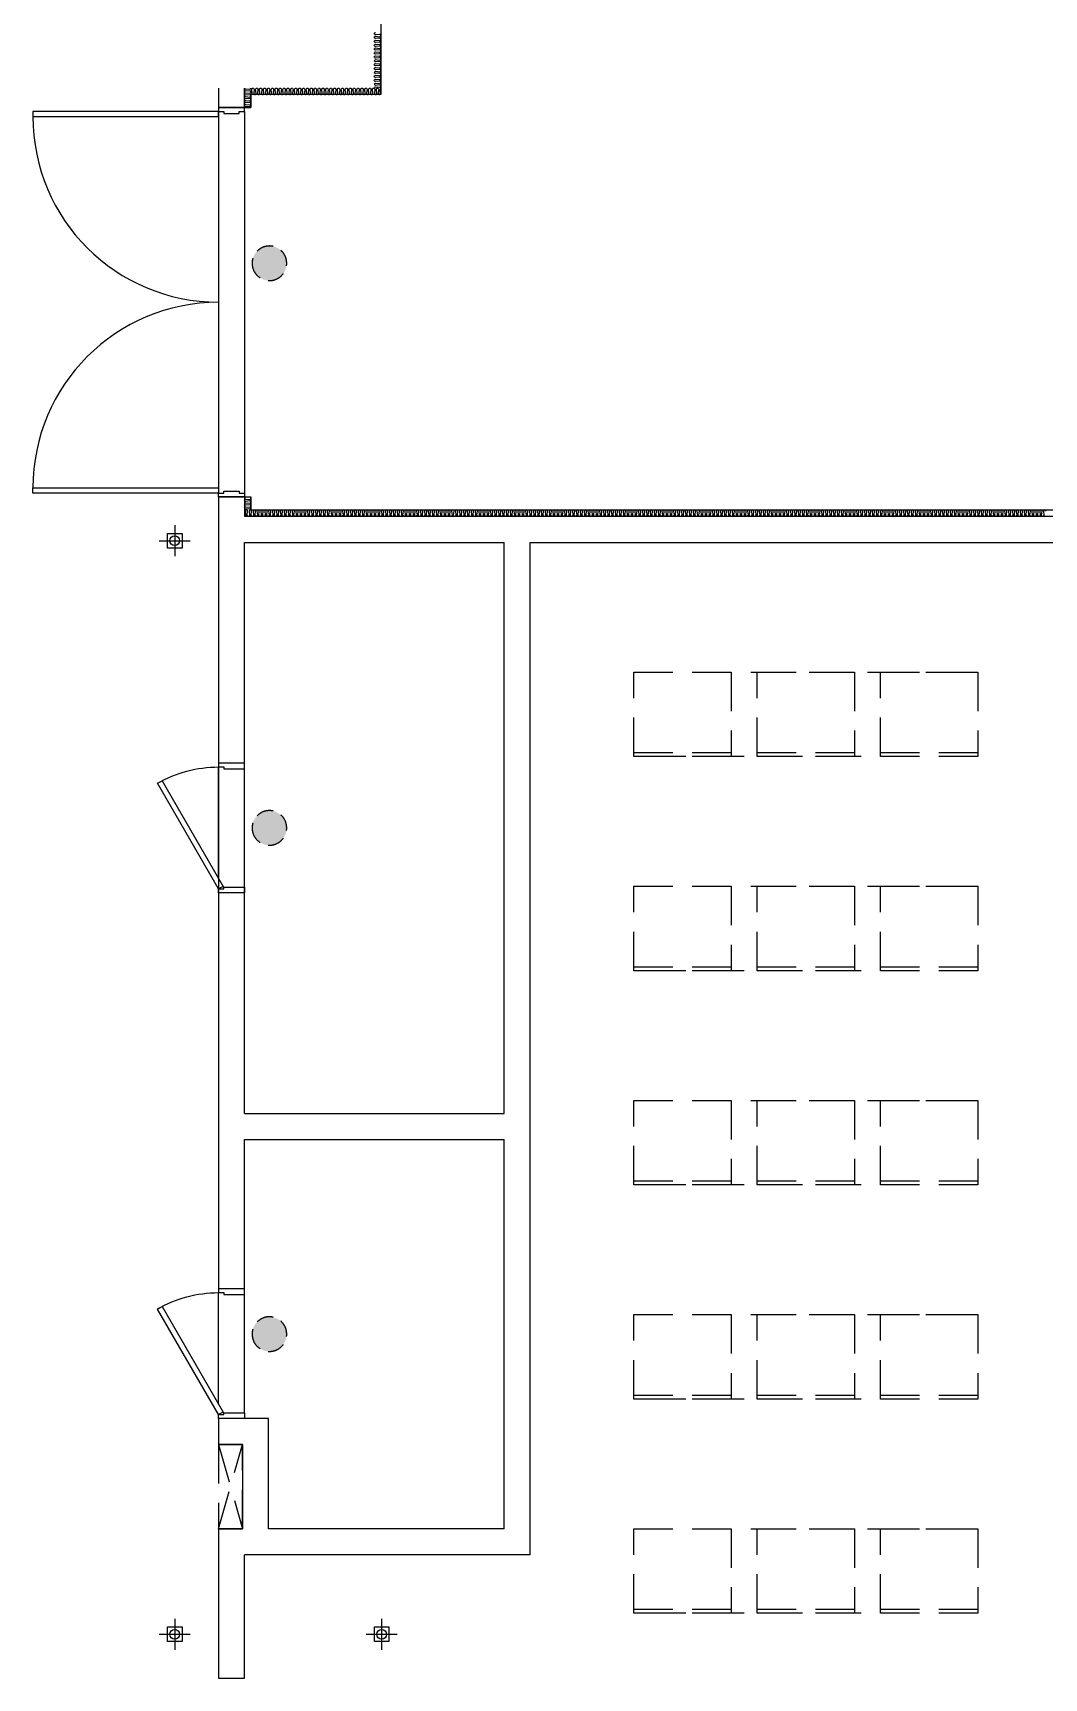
# Model space of a CAD drawing. Header units: millimetres. Extents: x -95754 to 177808, y 34455 to 150605.
# Drawn here: x 100324 to 108114, y 115255 to 127930 of the extents above; entities that cross this region are included whole.
import ezdxf

# ---------------------------------------------------------------- set-up
doc = ezdxf.new("R2010")
doc.units = ezdxf.units.MM
doc.header["$LTSCALE"] = 300
doc.linetypes.add('ghid', pattern=[3, 2, -1])
doc.linetypes.add('H1', pattern=[1.5, 1, -0.5])
for name, color, linetype in [('A-DOOR', 4, 'Continuous'), ('A-DOOR-1', 1, 'Continuous'), ('A-DOOR-8', 8, 'Continuous'), ('A-ETC-소방', 8, 'H1'), ('A-ETC-전기', 253, 'H1'), ('A-SYM', 7, 'Continuous'), ('A-WALL-D', 7, 'Continuous'), ('A-갑종방화문', 7, 'Continuous'), ('A-방화문표기', 6, 'ghid'), ('A-지붕바닥', 251, 'Continuous'), ('ISL', 251, 'Continuous'), ('우수계획', 7, 'Continuous')]:
    doc.layers.add(name, color=color, linetype=linetype)

# ---------------------------------------------------------------- blocks, each defined once
blk = doc.blocks.new('FSD-7')
at = {"layer": 'A-DOOR'}
for points in [[(30, 200), (30, 1630), (70, 1630), (70, 200)], [(2970, 200), (2970, 1630), (2930, 1630), (2930, 200)], [(0, 200), (30, 200), (30, 160), (45, 160), (45, 40), (30, 40), (30, 0), (0, 0)], [(0, 200), (30, 200), (30, 160), (45, 160), (45, 40), (30, 40), (30, 0), (0, 0)], [(3000, 200), (2970, 200), (2970, 160), (2955, 160), (2955, 40), (2970, 40), (2970, 0), (3000, 0)]]:
    blk.add_lwpolyline(points, close=True, dxfattribs=at)
at = {"layer": 'A-DOOR-1'}
for centre, start, end in [((70, 200), 0, 90), ((2930, 200), 90, 180)]:
    blk.add_arc(centre, 1430, start, end, dxfattribs=at)
at = {"layer": 'A-DOOR-8'}
for p, q in [((2970, 200), (30, 200)), ((2970, 0), (30, 0))]:
    blk.add_line(p, q, dxfattribs=at)
blk = doc.blocks.new('FDD-1')
at = {"layer": 'A-DOOR'}
for points in [[(113944, 1122219), (113944, 1122189), (113904, 1122189), (113904, 1122174), (113744, 1122174), (113744, 1122219)], [(113944, 1121249), (114414, 1122063), (114379, 1122083), (113909, 1121269)], [(113944, 1121219), (113944, 1121249), (113904, 1121249), (113904, 1121264), (113744, 1121264), (113744, 1121219)]]:
    blk.add_lwpolyline(points, close=True, dxfattribs=at)
at = {"layer": 'A-DOOR-1'}
blk.add_arc((113944, 1121249), 940, 60, 90, dxfattribs=at)
at = {"layer": 'A-DOOR-8', "linetype": 'Continuous'}
for p, q in [((113744, 1121264), (113744, 1122174)), ((113944, 1121329), (113944, 1122189))]:
    blk.add_line(p, q, dxfattribs=at)
blk = doc.blocks.new('SYM-갑종방화문')
at = {"layer": 'A-방화문표기'}
blk.add_hatch(color=251, dxfattribs=at).paths.add_polyline_path([(-600, 0, 1), (600, 0, 1)])
at = {"layer": 'A-방화문표기', "color": 251}
blk.add_circle((0, 0), 600, dxfattribs=at)
blk = doc.blocks.new('A$C1B410CB1')
at = {"layer": 'A-갑종방화문', "xscale": 0.1666666666666667, "yscale": 0.1666666666666667, "zscale": 0.1666666666666667}
blk.add_blockref('SYM-갑종방화문', (100, 100), dxfattribs=at)
blk = doc.blocks.new('A$Cacae0627')
at = {"layer": '우수계획', "color": 1}
for p, q in [((-528, 0), (528, 0)), ((0, 528), (0, -528))]:
    blk.add_line(p, q, dxfattribs=at)
at = {"layer": '우수계획', "color": 6, "lineweight": -3}
blk.add_lwpolyline([(-250, 250), (250, 250), (250, -250), (-250, -250)], close=True, dxfattribs=at)
blk.add_circle((0, 0), 167, dxfattribs=at)
blk = doc.blocks.new('A$Cfdea7a82')
at = {"layer": 'A-SYM', "xscale": 0.2249999999999964, "yscale": 0.2249999999999964, "zscale": 0.2249999999999964}
blk.add_blockref('A$Cacae0627', (204, 119, 0), dxfattribs=at)
blk = doc.blocks.new('옥내소화전함(650X185)')
at = {"layer": 'A-ETC-소방'}
for p, q in [((0, 650), (185, 0)), ((0, 0), (185, 650))]:
    blk.add_line(p, q, dxfattribs=at)
blk.add_lwpolyline([(185, 0), (185, 650), (0, 650), (0, 0)], close=True, dxfattribs=at)
blk = doc.blocks.new('A$C2e8f9a8b')
at = {"color": 0}
blk.add_line((30, 750), (30, 0), dxfattribs=at)
blk.add_lwpolyline([(650, 0), (0, 0), (0, 750), (650, 750)], close=True, dxfattribs=at)

msp = doc.modelspace()

# ---------------------------------------------------------------- linework, layer by layer
at = {"layer": 'A-ETC-전기', "elevation": 0}
for points in [[(107603.6, 123005), (107603.6, 122355), (104953.6, 122355), (104953.6, 123005)], [(107603.6, 121355), (107603.6, 120705), (104953.6, 120705), (104953.6, 121355)], [(107603.6, 119705), (107603.6, 119055), (104953.6, 119055), (104953.6, 119705)], [(107603.6, 118055), (107603.6, 117405), (104953.6, 117405), (104953.6, 118055)], [(107603.6, 116405), (107603.6, 115755), (104953.6, 115755), (104953.6, 116405)]]:
    msp.add_lwpolyline(points, close=True, dxfattribs=at)
at = {"layer": 'A-WALL-D'}
for p, q in [((101753.6, 124355), (101953.6, 124355)), ((101753.6, 124355), (101753.6, 118255)), ((101953.6, 124355), (101953.6, 124205)), ((101953.6, 119605), (101953.6, 124005)), ((101953.6, 124005), (103953.6, 124005)), ((103953.6, 119605), (103953.6, 124005)), ((104153.6, 116205), (104153.6, 124005)), ((101953.6, 119605), (103953.6, 119605)), ((101953.6, 118255), (101953.6, 119405)), ((101953.6, 119405), (103953.6, 119405)), ((103953.6, 116405), (103953.6, 119405)), ((101753.6, 116405), (101753.6, 115255)), ((103953.6, 116405), (102138.6, 116405)), ((101953.6, 115255), (101953.6, 116205)), ((104153.6, 116205), (101953.6, 116205)), ((101753.6, 115255), (101953.6, 115255))]:
    msp.add_line(p, q, dxfattribs=at)
msp.add_lwpolyline([(101753.6, 127505), (101753.6, 127355), (101953.6, 127355), (101953.6, 127505)], dxfattribs=at)
at = {"layer": 'A-WALL-D', "elevation": 0}
for points in [[(104153.6, 124005), (115703.6, 124005), (115703.6, 110625), (115903.6, 110625), (115903.6, 124205), (101953.6, 124205)], [(102138.6, 116405), (102138.6, 117255), (101753.6, 117255), (101753.6, 117055), (101938.6, 117055), (101938.6, 116405), (101753.6, 116405)]]:
    msp.add_lwpolyline(points, dxfattribs=at)
at = {"layer": 'ISL'}
for p, q in [((101953.6, 127355), (102003.6, 127355)), ((101953.6, 124355), (102003.6, 124355))]:
    msp.add_line(p, q, dxfattribs=at)
for points in [[(102003.6, 142170), (102003.6, 142055), (104203.6, 142055), (104203.6, 131355), (102003.6, 131355), (102003.6, 128755), (103003.6, 128755), (103003.6, 127455), (102003.6, 127455), (102003.6, 127355)], [(102003.6, 124355), (102003.6, 124255), (115953.6, 124255), (115953.6, 111755), (123303.6, 111755), (123303.6, 112755), (124603.6, 112755), (124603.6, 111755), (134103.6, 111755), (134103.6, 112755), (134603.6, 112755), (134603.6, 112970)]]:
    msp.add_lwpolyline(points, dxfattribs=at)
at = {"layer": 'ISL', "elevation": 0}
for points in [[(102953.6, 127505, -0.4446901), (102963.6, 127514), (102993.6, 127511, 1.1088889), (102993.6, 127529), (102963.6, 127526, -0.4446901), (102953.6, 127535, -0.4446901), (102963.6, 127544), (102993.6, 127541, 1.1088889), (102993.6, 127559), (102963.6, 127556, -0.4446901), (102953.6, 127565, -0.4446901), (102963.6, 127574), (102993.6, 127571, 1.1088889), (102993.6, 127589), (102963.6, 127586, -0.4446901), (102953.6, 127595, -0.4446901), (102963.6, 127604), (102993.6, 127601, 1.1088889), (102993.6, 127619), (102963.6, 127616, -0.4446901), (102953.6, 127625, -0.4446901), (102963.6, 127634), (102993.6, 127631, 1.1088889), (102993.6, 127649), (102963.6, 127646, -0.4446901), (102953.6, 127655, -0.4446901), (102963.6, 127664), (102993.6, 127661, 1.1088889), (102993.6, 127679), (102963.6, 127676, -0.4446901), (102953.6, 127685, -0.4446901), (102963.6, 127694), (102993.6, 127691, 1.1088889), (102993.6, 127709), (102963.6, 127706, -0.4446901), (102953.6, 127715, -0.4446901), (102963.6, 127724), (102993.6, 127721, 1.1088889), (102993.6, 127739), (102963.6, 127736, -0.4446901), (102953.6, 127745, -0.4446901), (102963.6, 127754), (102993.6, 127751, 1.1088889), (102993.6, 127769), (102963.6, 127766, -0.4446901), (102953.6, 127775, -0.4446901), (102963.6, 127784), (102993.6, 127781, 1.1088889), (102993.6, 127799), (102963.6, 127796, -0.4446901), (102953.6, 127805, -0.4446901), (102963.6, 127814), (102993.6, 127811, 1.1088889), (102993.6, 127829), (102963.6, 127826, -0.4446901), (102953.6, 127835, -0.4446901), (102963.6, 127844), (102993.6, 127841, 1.1088889), (102993.6, 127859), (102963.6, 127856, -0.4446901), (102953.6, 127865, -0.4446901), (102963.6, 127874), (102993.6, 127871, 1.1088889), (102993.6, 127889), (102963.6, 127886, -0.4446901), (102953.6, 127895, -0.4446901), (102963.6, 127904), (102993.6, 127901, 1.1088889), (102993.6, 127919), (102963.6, 127916, -0.4446901), (102953.6, 127925, -0.4446901), (102963.6, 127934)], [(108127.6, 124245, 1.1088889), (108109.6, 124245), (108112.6, 124215, -0.4446901), (108103.6, 124205, -0.4446901), (108094.6, 124215), (108097.6, 124245, 1.1088889), (108079.6, 124245), (108082.6, 124215, -0.4446901), (108073.6, 124205, -0.4446901), (108064.6, 124215), (108067.6, 124245, 1.1088889), (108049.6, 124245), (108052.6, 124215, -0.4446901), (108043.6, 124205, -0.4446901), (108034.6, 124215), (108037.6, 124245, 1.1088889), (108019.6, 124245), (108022.6, 124215, -0.4446901), (108013.6, 124205, -0.4446901), (108004.6, 124215), (108007.6, 124245, 1.1088889), (107989.6, 124245), (107992.6, 124215, -0.4446901), (107983.6, 124205, -0.4446901), (107974.6, 124215), (107977.6, 124245, 1.1088889), (107959.6, 124245), (107962.6, 124215, -0.4446901), (107953.6, 124205, -0.4446901), (107944.6, 124215), (107947.6, 124245, 1.1088889), (107929.6, 124245), (107932.6, 124215, -0.4446901), (107923.6, 124205, -0.4446901), (107914.6, 124215), (107917.6, 124245, 1.1088889), (107899.6, 124245), (107902.6, 124215, -0.4446901), (107893.6, 124205, -0.4446901), (107884.6, 124215), (107887.6, 124245, 1.1088889), (107869.6, 124245), (107872.6, 124215, -0.4446901), (107863.6, 124205, -0.4446901), (107854.6, 124215), (107857.6, 124245, 1.1088889), (107839.6, 124245), (107842.6, 124215, -0.4446901), (107833.6, 124205, -0.4446901), (107824.6, 124215), (107827.6, 124245, 1.1088889), (107809.6, 124245), (107812.6, 124215, -0.4446901), (107803.6, 124205, -0.4446901), (107794.6, 124215), (107797.6, 124245, 1.1088889), (107779.6, 124245), (107782.6, 124215, -0.4446901), (107773.6, 124205, -0.4446901), (107764.6, 124215), (107767.6, 124245, 1.1088889), (107749.6, 124245), (107752.6, 124215, -0.4446901), (107743.6, 124205, -0.4446901), (107734.6, 124215), (107737.6, 124245, 1.1088889), (107719.6, 124245), (107722.6, 124215, -0.4446901), (107713.6, 124205, -0.4446901), (107704.6, 124215), (107707.6, 124245, 1.1088889), (107689.6, 124245), (107692.6, 124215, -0.4446901), (107683.6, 124205, -0.4446901), (107674.6, 124215), (107677.6, 124245, 1.1088889), (107659.6, 124245), (107662.6, 124215, -0.4446901), (107653.6, 124205, -0.4446901), (107644.6, 124215), (107647.6, 124245, 1.1088889), (107629.6, 124245), (107632.6, 124215, -0.4446901), (107623.6, 124205, -0.4446901), (107614.6, 124215), (107617.6, 124245, 1.1088889), (107599.6, 124245), (107602.6, 124215, -0.4446901), (107593.6, 124205, -0.4446901), (107584.6, 124215), (107587.6, 124245, 1.1088889), (107569.6, 124245), (107572.6, 124215, -0.4446901), (107563.6, 124205, -0.4446901), (107554.6, 124215), (107557.6, 124245, 1.1088889), (107539.6, 124245), (107542.6, 124215, -0.4446901), (107533.6, 124205, -0.4446901), (107524.6, 124215), (107527.6, 124245, 1.1088889), (107509.6, 124245), (107512.6, 124215, -0.4446901), (107503.6, 124205, -0.4446901), (107494.6, 124215), (107497.6, 124245, 1.1088889), (107479.6, 124245), (107482.6, 124215, -0.4446901), (107473.6, 124205, -0.4446901), (107464.6, 124215), (107467.6, 124245, 1.1088889), (107449.6, 124245), (107452.6, 124215, -0.4446901), (107443.6, 124205, -0.4446901), (107434.6, 124215), (107437.6, 124245, 1.1088889), (107419.6, 124245), (107422.6, 124215, -0.4446901), (107413.6, 124205, -0.4446901), (107404.6, 124215), (107407.6, 124245, 1.1088889), (107389.6, 124245), (107392.6, 124215, -0.4446901), (107383.6, 124205, -0.4446901), (107374.6, 124215), (107377.6, 124245, 1.1088889), (107359.6, 124245), (107362.6, 124215, -0.4446901), (107353.6, 124205, -0.4446901), (107344.6, 124215), (107347.6, 124245, 1.1088889), (107329.6, 124245), (107332.6, 124215, -0.4446901), (107323.6, 124205, -0.4446901), (107314.6, 124215), (107317.6, 124245, 1.1088889), (107299.6, 124245), (107302.6, 124215, -0.4446901), (107293.6, 124205, -0.4446901), (107284.6, 124215), (107287.6, 124245, 1.1088889), (107269.6, 124245), (107272.6, 124215, -0.4446901), (107263.6, 124205, -0.4446901), (107254.6, 124215), (107257.6, 124245, 1.1088889), (107239.6, 124245), (107242.6, 124215, -0.4446901), (107233.6, 124205, -0.4446901), (107224.6, 124215), (107227.6, 124245, 1.1088889), (107209.6, 124245), (107212.6, 124215, -0.4446901), (107203.6, 124205, -0.4446901), (107194.6, 124215), (107197.6, 124245, 1.1088889), (107179.6, 124245), (107182.6, 124215, -0.4446901), (107173.6, 124205, -0.4446901), (107164.6, 124215), (107167.6, 124245, 1.1088889), (107149.6, 124245), (107152.6, 124215, -0.4446901), (107143.6, 124205, -0.4446901), (107134.6, 124215), (107137.6, 124245, 1.1088889), (107119.6, 124245), (107122.6, 124215, -0.4446901), (107113.6, 124205, -0.4446901), (107104.6, 124215), (107107.6, 124245, 1.1088889), (107089.6, 124245), (107092.6, 124215, -0.4446901), (107083.6, 124205, -0.4446901), (107074.6, 124215), (107077.6, 124245, 1.1088889), (107059.6, 124245), (107062.6, 124215, -0.4446901), (107053.6, 124205, -0.4446901), (107044.6, 124215), (107047.6, 124245, 1.1088889), (107029.6, 124245), (107032.6, 124215, -0.4446901), (107023.6, 124205, -0.4446901), (107014.6, 124215), (107017.6, 124245, 1.1088889), (106999.6, 124245), (107002.6, 124215, -0.4446901), (106993.6, 124205, -0.4446901), (106984.6, 124215), (106987.6, 124245, 1.1088889), (106969.6, 124245), (106972.6, 124215, -0.4446901), (106963.6, 124205, -0.4446901), (106954.6, 124215), (106957.6, 124245, 1.1088889), (106939.6, 124245), (106942.6, 124215, -0.4446901), (106933.6, 124205, -0.4446901), (106924.6, 124215), (106927.6, 124245, 1.1088889), (106909.6, 124245), (106912.6, 124215, -0.4446901), (106903.6, 124205, -0.4446901), (106894.6, 124215), (106897.6, 124245, 1.1088889), (106879.6, 124245), (106882.6, 124215, -0.4446901), (106873.6, 124205, -0.4446901), (106864.6, 124215), (106867.6, 124245, 1.1088889), (106849.6, 124245), (106852.6, 124215, -0.4446901), (106843.6, 124205, -0.4446901), (106834.6, 124215), (106837.6, 124245, 1.1088889), (106819.6, 124245), (106822.6, 124215, -0.4446901), (106813.6, 124205, -0.4446901), (106804.6, 124215), (106807.6, 124245, 1.1088889), (106789.6, 124245), (106792.6, 124215, -0.4446901), (106783.6, 124205, -0.4446901), (106774.6, 124215), (106777.6, 124245, 1.1088889), (106759.6, 124245), (106762.6, 124215, -0.4446901), (106753.6, 124205, -0.4446901), (106744.6, 124215), (106747.6, 124245, 1.1088889), (106729.6, 124245), (106732.6, 124215, -0.4446901), (106723.6, 124205, -0.4446901), (106714.6, 124215), (106717.6, 124245, 1.1088889), (106699.6, 124245), (106702.6, 124215, -0.4446901), (106693.6, 124205, -0.4446901), (106684.6, 124215), (106687.6, 124245, 1.1088889), (106669.6, 124245), (106672.6, 124215, -0.4446901), (106663.6, 124205, -0.4446901), (106654.6, 124215), (106657.6, 124245, 1.1088889), (106639.6, 124245), (106642.6, 124215, -0.4446901), (106633.6, 124205, -0.4446901), (106624.6, 124215), (106627.6, 124245, 1.1088889), (106609.6, 124245), (106612.6, 124215, -0.4446901), (106603.6, 124205, -0.4446901), (106594.6, 124215), (106597.6, 124245, 1.1088889), (106579.6, 124245), (106582.6, 124215, -0.4446901), (106573.6, 124205, -0.4446901), (106564.6, 124215), (106567.6, 124245, 1.1088889), (106549.6, 124245), (106552.6, 124215, -0.4446901), (106543.6, 124205, -0.4446901), (106534.6, 124215), (106537.6, 124245, 1.1088889), (106519.6, 124245), (106522.6, 124215, -0.4446901), (106513.6, 124205, -0.4446901), (106504.6, 124215), (106507.6, 124245, 1.1088889), (106489.6, 124245), (106492.6, 124215, -0.4446901), (106483.6, 124205, -0.4446901), (106474.6, 124215), (106477.6, 124245, 1.1088889), (106459.6, 124245), (106462.6, 124215, -0.4446901), (106453.6, 124205, -0.4446901), (106444.6, 124215), (106447.6, 124245, 1.1088889), (106429.6, 124245), (106432.6, 124215, -0.4446901), (106423.6, 124205, -0.4446901), (106414.6, 124215), (106417.6, 124245, 1.1088889), (106399.6, 124245), (106402.6, 124215, -0.4446901), (106393.6, 124205, -0.4446901), (106384.6, 124215), (106387.6, 124245, 1.1088889), (106369.6, 124245), (106372.6, 124215, -0.4446901), (106363.6, 124205, -0.4446901), (106354.6, 124215), (106357.6, 124245, 1.1088889), (106339.6, 124245), (106342.6, 124215, -0.4446901), (106333.6, 124205, -0.4446901), (106324.6, 124215), (106327.6, 124245, 1.1088889), (106309.6, 124245), (106312.6, 124215, -0.4446901), (106303.6, 124205, -0.4446901), (106294.6, 124215), (106297.6, 124245, 1.1088889), (106279.6, 124245), (106282.6, 124215, -0.4446901), (106273.6, 124205, -0.4446901), (106264.6, 124215), (106267.6, 124245, 1.1088889), (106249.6, 124245), (106252.6, 124215, -0.4446901), (106243.6, 124205, -0.4446901), (106234.6, 124215), (106237.6, 124245, 1.1088889), (106219.6, 124245), (106222.6, 124215, -0.4446901), (106213.6, 124205, -0.4446901), (106204.6, 124215), (106207.6, 124245, 1.1088889), (106189.6, 124245), (106192.6, 124215, -0.4446901), (106183.6, 124205, -0.4446901), (106174.6, 124215), (106177.6, 124245, 1.1088889), (106159.6, 124245), (106162.6, 124215, -0.4446901), (106153.6, 124205, -0.4446901), (106144.6, 124215), (106147.6, 124245, 1.1088889), (106129.6, 124245), (106132.6, 124215, -0.4446901), (106123.6, 124205, -0.4446901), (106114.6, 124215), (106117.6, 124245, 1.1088889), (106099.6, 124245), (106102.6, 124215, -0.4446901), (106093.6, 124205, -0.4446901), (106084.6, 124215), (106087.6, 124245, 1.1088889), (106069.6, 124245), (106072.6, 124215, -0.4446901), (106063.6, 124205, -0.4446901), (106054.6, 124215), (106057.6, 124245, 1.1088889), (106039.6, 124245), (106042.6, 124215, -0.4446901), (106033.6, 124205, -0.4446901), (106024.6, 124215), (106027.6, 124245, 1.1088889), (106009.6, 124245), (106012.6, 124215, -0.4446901), (106003.6, 124205, -0.4446901), (105994.6, 124215), (105997.6, 124245, 1.1088889), (105979.6, 124245), (105982.6, 124215, -0.4446901), (105973.6, 124205, -0.4446901), (105964.6, 124215), (105967.6, 124245, 1.1088889), (105949.6, 124245), (105952.6, 124215, -0.4446901), (105943.6, 124205, -0.4446901), (105934.6, 124215), (105937.6, 124245, 1.1088889), (105919.6, 124245), (105922.6, 124215, -0.4446901), (105913.6, 124205, -0.4446901), (105904.6, 124215), (105907.6, 124245, 1.1088889), (105889.6, 124245), (105892.6, 124215, -0.4446901), (105883.6, 124205, -0.4446901), (105874.6, 124215), (105877.6, 124245, 1.1088889), (105859.6, 124245), (105862.6, 124215, -0.4446901), (105853.6, 124205, -0.4446901), (105844.6, 124215), (105847.6, 124245, 1.1088889), (105829.6, 124245), (105832.6, 124215, -0.4446901), (105823.6, 124205, -0.4446901), (105814.6, 124215), (105817.6, 124245, 1.1088889), (105799.6, 124245), (105802.6, 124215, -0.4446901), (105793.6, 124205, -0.4446901), (105784.6, 124215), (105787.6, 124245, 1.1088889), (105769.6, 124245), (105772.6, 124215, -0.4446901), (105763.6, 124205, -0.4446901), (105754.6, 124215), (105757.6, 124245, 1.1088889), (105739.6, 124245), (105742.6, 124215, -0.4446901), (105733.6, 124205, -0.4446901), (105724.6, 124215), (105727.6, 124245, 1.1088889), (105709.6, 124245), (105712.6, 124215, -0.4446901), (105703.6, 124205, -0.4446901), (105694.6, 124215), (105697.6, 124245, 1.1088889), (105679.6, 124245), (105682.6, 124215, -0.4446901), (105673.6, 124205, -0.4446901), (105664.6, 124215), (105667.6, 124245, 1.1088889), (105649.6, 124245), (105652.6, 124215, -0.4446901), (105643.6, 124205, -0.4446901), (105634.6, 124215), (105637.6, 124245, 1.1088889), (105619.6, 124245), (105622.6, 124215, -0.4446901), (105613.6, 124205, -0.4446901), (105604.6, 124215), (105607.6, 124245, 1.1088889), (105589.6, 124245), (105592.6, 124215, -0.4446901), (105583.6, 124205, -0.4446901), (105574.6, 124215), (105577.6, 124245, 1.1088889), (105559.6, 124245), (105562.6, 124215, -0.4446901), (105553.6, 124205, -0.4446901), (105544.6, 124215), (105547.6, 124245, 1.1088889), (105529.6, 124245), (105532.6, 124215, -0.4446901), (105523.6, 124205, -0.4446901), (105514.6, 124215), (105517.6, 124245, 1.1088889), (105499.6, 124245), (105502.6, 124215, -0.4446901), (105493.6, 124205, -0.4446901), (105484.6, 124215), (105487.6, 124245, 1.1088889), (105469.6, 124245), (105472.6, 124215, -0.4446901), (105463.6, 124205, -0.4446901), (105454.6, 124215), (105457.6, 124245, 1.1088889), (105439.6, 124245), (105442.6, 124215, -0.4446901), (105433.6, 124205, -0.4446901), (105424.6, 124215), (105427.6, 124245, 1.1088889), (105409.6, 124245), (105412.6, 124215, -0.4446901), (105403.6, 124205, -0.4446901), (105394.6, 124215), (105397.6, 124245, 1.1088889), (105379.6, 124245), (105382.6, 124215, -0.4446901), (105373.6, 124205, -0.4446901), (105364.6, 124215), (105367.6, 124245, 1.1088889), (105349.6, 124245), (105352.6, 124215, -0.4446901), (105343.6, 124205, -0.4446901), (105334.6, 124215), (105337.6, 124245, 1.1088889), (105319.6, 124245), (105322.6, 124215, -0.4446901), (105313.6, 124205, -0.4446901), (105304.6, 124215), (105307.6, 124245, 1.1088889), (105289.6, 124245), (105292.6, 124215, -0.4446901), (105283.6, 124205, -0.4446901), (105274.6, 124215), (105277.6, 124245, 1.1088889), (105259.6, 124245), (105262.6, 124215, -0.4446901), (105253.6, 124205, -0.4446901), (105244.6, 124215), (105247.6, 124245, 1.1088889), (105229.6, 124245), (105232.6, 124215, -0.4446901), (105223.6, 124205, -0.4446901), (105214.6, 124215), (105217.6, 124245, 1.1088889), (105199.6, 124245), (105202.6, 124215, -0.4446901), (105193.6, 124205, -0.4446901), (105184.6, 124215), (105187.6, 124245, 1.1088889), (105169.6, 124245), (105172.6, 124215, -0.4446901), (105163.6, 124205, -0.4446901), (105154.6, 124215), (105157.6, 124245, 1.1088889), (105139.6, 124245), (105142.6, 124215, -0.4446901), (105133.6, 124205, -0.4446901), (105124.6, 124215), (105127.6, 124245, 1.1088889), (105109.6, 124245), (105112.6, 124215, -0.4446901), (105103.6, 124205, -0.4446901), (105094.6, 124215), (105097.6, 124245, 1.1088889), (105079.6, 124245), (105082.6, 124215, -0.4446901), (105073.6, 124205, -0.4446901), (105064.6, 124215), (105067.6, 124245, 1.1088889), (105049.6, 124245), (105052.6, 124215, -0.4446901), (105043.6, 124205, -0.4446901), (105034.6, 124215), (105037.6, 124245, 1.1088889), (105019.6, 124245), (105022.6, 124215, -0.4446901), (105013.6, 124205, -0.4446901), (105004.6, 124215), (105007.6, 124245, 1.1088889), (104989.6, 124245), (104992.6, 124215, -0.4446901), (104983.6, 124205, -0.4446901), (104974.6, 124215), (104977.6, 124245, 1.1088889), (104959.6, 124245), (104962.6, 124215, -0.4446901), (104953.6, 124205, -0.4446901), (104944.6, 124215), (104947.6, 124245, 1.1088889), (104929.6, 124245), (104932.6, 124215, -0.4446901), (104923.6, 124205, -0.4446901), (104914.6, 124215), (104917.6, 124245, 1.1088889), (104899.6, 124245), (104902.6, 124215, -0.4446901), (104893.6, 124205, -0.4446901), (104884.6, 124215), (104887.6, 124245, 1.1088889), (104869.6, 124245), (104872.6, 124215, -0.4446901), (104863.6, 124205, -0.4446901), (104854.6, 124215), (104857.6, 124245, 1.1088889), (104839.6, 124245), (104842.6, 124215, -0.4446901), (104833.6, 124205, -0.4446901), (104824.6, 124215), (104827.6, 124245, 1.1088889), (104809.6, 124245), (104812.6, 124215, -0.4446901), (104803.6, 124205, -0.4446901), (104794.6, 124215), (104797.6, 124245, 1.1088889), (104779.6, 124245), (104782.6, 124215, -0.4446901), (104773.6, 124205, -0.4446901), (104764.6, 124215), (104767.6, 124245, 1.1088889), (104749.6, 124245), (104752.6, 124215, -0.4446901), (104743.6, 124205, -0.4446901), (104734.6, 124215), (104737.6, 124245, 1.1088889), (104719.6, 124245), (104722.6, 124215, -0.4446901), (104713.6, 124205, -0.4446901), (104704.6, 124215), (104707.6, 124245, 1.1088889), (104689.6, 124245), (104692.6, 124215, -0.4446901), (104683.6, 124205, -0.4446901), (104674.6, 124215), (104677.6, 124245, 1.1088889), (104659.6, 124245), (104662.6, 124215, -0.4446901), (104653.6, 124205, -0.4446901), (104644.6, 124215), (104647.6, 124245, 1.1088889), (104629.6, 124245), (104632.6, 124215, -0.4446901), (104623.6, 124205, -0.4446901), (104614.6, 124215), (104617.6, 124245, 1.1088889), (104599.6, 124245), (104602.6, 124215, -0.4446901), (104593.6, 124205, -0.4446901), (104584.6, 124215), (104587.6, 124245, 1.1088889), (104569.6, 124245), (104572.6, 124215, -0.4446901), (104563.6, 124205, -0.4446901), (104554.6, 124215), (104557.6, 124245, 1.1088889), (104539.6, 124245), (104542.6, 124215, -0.4446901), (104533.6, 124205, -0.4446901), (104524.6, 124215), (104527.6, 124245, 1.1088889), (104509.6, 124245), (104512.6, 124215, -0.4446901), (104503.6, 124205, -0.4446901), (104494.6, 124215), (104497.6, 124245, 1.1088889), (104479.6, 124245), (104482.6, 124215, -0.4446901), (104473.6, 124205, -0.4446901), (104464.6, 124215), (104467.6, 124245, 1.1088889), (104449.6, 124245), (104452.6, 124215, -0.4446901), (104443.6, 124205, -0.4446901), (104434.6, 124215), (104437.6, 124245, 1.1088889), (104419.6, 124245), (104422.6, 124215, -0.4446901), (104413.6, 124205, -0.4446901), (104404.6, 124215), (104407.6, 124245, 1.1088889), (104389.6, 124245), (104392.6, 124215, -0.4446901), (104383.6, 124205, -0.4446901), (104374.6, 124215), (104377.6, 124245, 1.1088889), (104359.6, 124245), (104362.6, 124215, -0.4446901), (104353.6, 124205, -0.4446901), (104344.6, 124215), (104347.6, 124245, 1.1088889), (104329.6, 124245), (104332.6, 124215, -0.4446901), (104323.6, 124205, -0.4446901), (104314.6, 124215), (104317.6, 124245, 1.1088889), (104299.6, 124245), (104302.6, 124215, -0.4446901), (104293.6, 124205, -0.4446901), (104284.6, 124215), (104287.6, 124245, 1.1088889), (104269.6, 124245), (104272.6, 124215, -0.4446901), (104263.6, 124205, -0.4446901), (104254.6, 124215), (104257.6, 124245, 1.1088889), (104239.6, 124245), (104242.6, 124215, -0.4446901), (104233.6, 124205, -0.4446901), (104224.6, 124215), (104227.6, 124245, 1.1088889), (104209.6, 124245), (104212.6, 124215, -0.4446901), (104203.6, 124205, -0.4446901), (104194.6, 124215), (104197.6, 124245, 1.1088889), (104179.6, 124245), (104182.6, 124215, -0.4446901), (104173.6, 124205, -0.4446901), (104164.6, 124215), (104167.6, 124245, 1.1088889), (104149.6, 124245), (104152.6, 124215, -0.4446901), (104143.6, 124205, -0.4446901), (104134.6, 124215), (104137.6, 124245, 1.1088889), (104119.6, 124245), (104122.6, 124215, -0.4446901), (104113.6, 124205, -0.4446901), (104104.6, 124215), (104107.6, 124245, 1.1088889), (104089.6, 124245), (104092.6, 124215, -0.4446901), (104083.6, 124205, -0.4446901), (104074.6, 124215), (104077.6, 124245, 1.1088889), (104059.6, 124245), (104062.6, 124215, -0.4446901), (104053.6, 124205, -0.4446901), (104044.6, 124215), (104047.6, 124245, 1.1088889), (104029.6, 124245), (104032.6, 124215, -0.4446901), (104023.6, 124205, -0.4446901), (104014.6, 124215), (104017.6, 124245, 1.1088889), (103999.6, 124245), (104002.6, 124215, -0.4446901), (103993.6, 124205, -0.4446901), (103984.6, 124215), (103987.6, 124245, 1.1088889), (103969.6, 124245), (103972.6, 124215, -0.4446901), (103963.6, 124205, -0.4446901), (103954.6, 124215), (103957.6, 124245, 1.1088889), (103939.6, 124245), (103942.6, 124215, -0.4446901), (103933.6, 124205, -0.4446901), (103924.6, 124215), (103927.6, 124245, 1.1088889), (103909.6, 124245), (103912.6, 124215, -0.4446901), (103903.6, 124205, -0.4446901), (103894.6, 124215), (103897.6, 124245, 1.1088889), (103879.6, 124245), (103882.6, 124215, -0.4446901), (103873.6, 124205, -0.4446901), (103864.6, 124215), (103867.6, 124245, 1.1088889), (103849.6, 124245), (103852.6, 124215, -0.4446901), (103843.6, 124205, -0.4446901), (103834.6, 124215), (103837.6, 124245, 1.1088889), (103819.6, 124245), (103822.6, 124215, -0.4446901), (103813.6, 124205, -0.4446901), (103804.6, 124215), (103807.6, 124245, 1.1088889), (103789.6, 124245), (103792.6, 124215, -0.4446901), (103783.6, 124205, -0.4446901), (103774.6, 124215), (103777.6, 124245, 1.1088889), (103759.6, 124245), (103762.6, 124215, -0.4446901), (103753.6, 124205, -0.4446901), (103744.6, 124215), (103747.6, 124245, 1.1088889), (103729.6, 124245), (103732.6, 124215, -0.4446901), (103723.6, 124205, -0.4446901), (103714.6, 124215), (103717.6, 124245, 1.1088889), (103699.6, 124245), (103702.6, 124215, -0.4446901), (103693.6, 124205, -0.4446901), (103684.6, 124215), (103687.6, 124245, 1.1088889), (103669.6, 124245), (103672.6, 124215, -0.4446901), (103663.6, 124205, -0.4446901), (103654.6, 124215), (103657.6, 124245, 1.1088889), (103639.6, 124245), (103642.6, 124215, -0.4446901), (103633.6, 124205, -0.4446901), (103624.6, 124215), (103627.6, 124245, 1.1088889), (103609.6, 124245), (103612.6, 124215, -0.4446901), (103603.6, 124205, -0.4446901), (103594.6, 124215), (103597.6, 124245, 1.1088889), (103579.6, 124245), (103582.6, 124215, -0.4446901), (103573.6, 124205, -0.4446901), (103564.6, 124215), (103567.6, 124245, 1.1088889), (103549.6, 124245), (103552.6, 124215, -0.4446901), (103543.6, 124205, -0.4446901), (103534.6, 124215), (103537.6, 124245, 1.1088889), (103519.6, 124245), (103522.6, 124215, -0.4446901), (103513.6, 124205, -0.4446901), (103504.6, 124215), (103507.6, 124245, 1.1088889), (103489.6, 124245), (103492.6, 124215, -0.4446901), (103483.6, 124205, -0.4446901), (103474.6, 124215), (103477.6, 124245, 1.1088889), (103459.6, 124245), (103462.6, 124215, -0.4446901), (103453.6, 124205, -0.4446901), (103444.6, 124215), (103447.6, 124245, 1.1088889), (103429.6, 124245), (103432.6, 124215, -0.4446901), (103423.6, 124205, -0.4446901), (103414.6, 124215), (103417.6, 124245, 1.1088889), (103399.6, 124245), (103402.6, 124215, -0.4446901), (103393.6, 124205, -0.4446901), (103384.6, 124215), (103387.6, 124245, 1.1088889), (103369.6, 124245), (103372.6, 124215, -0.4446901), (103363.6, 124205, -0.4446901), (103354.6, 124215), (103357.6, 124245, 1.1088889), (103339.6, 124245), (103342.6, 124215, -0.4446901), (103333.6, 124205, -0.4446901), (103324.6, 124215), (103327.6, 124245, 1.1088889), (103309.6, 124245), (103312.6, 124215, -0.4446901), (103303.6, 124205, -0.4446901), (103294.6, 124215), (103297.6, 124245, 1.1088889), (103279.6, 124245), (103282.6, 124215, -0.4446901), (103273.6, 124205, -0.4446901), (103264.6, 124215), (103267.6, 124245, 1.1088889), (103249.6, 124245), (103252.6, 124215, -0.4446901), (103243.6, 124205, -0.4446901), (103234.6, 124215), (103237.6, 124245, 1.1088889), (103219.6, 124245), (103222.6, 124215, -0.4446901), (103213.6, 124205, -0.4446901), (103204.6, 124215), (103207.6, 124245, 1.1088889), (103189.6, 124245), (103192.6, 124215, -0.4446901), (103183.6, 124205, -0.4446901), (103174.6, 124215), (103177.6, 124245, 1.1088889), (103159.6, 124245), (103162.6, 124215, -0.4446901), (103153.6, 124205, -0.4446901), (103144.6, 124215), (103147.6, 124245, 1.1088889), (103129.6, 124245), (103132.6, 124215, -0.4446901), (103123.6, 124205, -0.4446901), (103114.6, 124215), (103117.6, 124245, 1.1088889), (103099.6, 124245), (103102.6, 124215, -0.4446901), (103093.6, 124205, -0.4446901), (103084.6, 124215), (103087.6, 124245, 1.1088889), (103069.6, 124245), (103072.6, 124215, -0.4446901), (103063.6, 124205, -0.4446901), (103054.6, 124215), (103057.6, 124245, 1.1088889), (103039.6, 124245), (103042.6, 124215, -0.4446901), (103033.6, 124205, -0.4446901), (103024.6, 124215), (103027.6, 124245, 1.1088889), (103009.6, 124245), (103012.6, 124215, -0.4446901), (103003.6, 124205, -0.4446901), (102994.6, 124215), (102997.6, 124245, 1.1088889), (102979.6, 124245), (102982.6, 124215, -0.4446901), (102973.6, 124205, -0.4446901), (102964.6, 124215), (102967.6, 124245, 1.1088889), (102949.6, 124245), (102952.6, 124215, -0.4446901), (102943.6, 124205, -0.4446901), (102934.6, 124215), (102937.6, 124245, 1.1088889), (102919.6, 124245), (102922.6, 124215, -0.4446901), (102913.6, 124205, -0.4446901), (102904.6, 124215), (102907.6, 124245, 1.1088889), (102889.6, 124245), (102892.6, 124215, -0.4446901), (102883.6, 124205, -0.4446901), (102874.6, 124215), (102877.6, 124245, 1.1088889), (102859.6, 124245), (102862.6, 124215, -0.4446901), (102853.6, 124205, -0.4446901), (102844.6, 124215), (102847.6, 124245, 1.1088889), (102829.6, 124245), (102832.6, 124215, -0.4446901), (102823.6, 124205, -0.4446901), (102814.6, 124215), (102817.6, 124245, 1.1088889), (102799.6, 124245), (102802.6, 124215, -0.4446901), (102793.6, 124205, -0.4446901), (102784.6, 124215), (102787.6, 124245, 1.1088889), (102769.6, 124245), (102772.6, 124215, -0.4446901), (102763.6, 124205, -0.4446901), (102754.6, 124215), (102757.6, 124245, 1.1088889), (102739.6, 124245), (102742.6, 124215, -0.4446901), (102733.6, 124205, -0.4446901), (102724.6, 124215), (102727.6, 124245, 1.1088889), (102709.6, 124245), (102712.6, 124215, -0.4446901), (102703.6, 124205, -0.4446901), (102694.6, 124215), (102697.6, 124245, 1.1088889), (102679.6, 124245), (102682.6, 124215, -0.4446901), (102673.6, 124205, -0.4446901), (102664.6, 124215), (102667.6, 124245, 1.1088889), (102649.6, 124245), (102652.6, 124215, -0.4446901), (102643.6, 124205, -0.4446901), (102634.6, 124215), (102637.6, 124245, 1.1088889), (102619.6, 124245), (102622.6, 124215, -0.4446901), (102613.6, 124205, -0.4446901), (102604.6, 124215), (102607.6, 124245, 1.1088889), (102589.6, 124245), (102592.6, 124215, -0.4446901), (102583.6, 124205, -0.4446901), (102574.6, 124215), (102577.6, 124245, 1.1088889), (102559.6, 124245), (102562.6, 124215, -0.4446901), (102553.6, 124205, -0.4446901), (102544.6, 124215), (102547.6, 124245, 1.1088889), (102529.6, 124245), (102532.6, 124215, -0.4446901), (102523.6, 124205, -0.4446901), (102514.6, 124215), (102517.6, 124245, 1.1088889), (102499.6, 124245), (102502.6, 124215, -0.4446901), (102493.6, 124205, -0.4446901), (102484.6, 124215), (102487.6, 124245, 1.1088889), (102469.6, 124245), (102472.6, 124215, -0.4446901), (102463.6, 124205, -0.4446901), (102454.6, 124215), (102457.6, 124245, 1.1088889), (102439.6, 124245), (102442.6, 124215, -0.4446901), (102433.6, 124205, -0.4446901), (102424.6, 124215), (102427.6, 124245, 1.1088889), (102409.6, 124245), (102412.6, 124215, -0.4446901), (102403.6, 124205, -0.4446901), (102394.6, 124215), (102397.6, 124245, 1.1088889), (102379.6, 124245), (102382.6, 124215, -0.4446901), (102373.6, 124205, -0.4446901), (102364.6, 124215), (102367.6, 124245, 1.1088889), (102349.6, 124245), (102352.6, 124215, -0.4446901), (102343.6, 124205, -0.4446901), (102334.6, 124215), (102337.6, 124245, 1.1088889), (102319.6, 124245), (102322.6, 124215, -0.4446901), (102313.6, 124205, -0.4446901), (102304.6, 124215), (102307.6, 124245, 1.1088889), (102289.6, 124245), (102292.6, 124215, -0.4446901), (102283.6, 124205, -0.4446901), (102274.6, 124215), (102277.6, 124245, 1.1088889), (102259.6, 124245), (102262.6, 124215, -0.4446901), (102253.6, 124205, -0.4446901), (102244.6, 124215), (102247.6, 124245, 1.1088889), (102229.6, 124245), (102232.6, 124215, -0.4446901), (102223.6, 124205, -0.4446901), (102214.6, 124215), (102217.6, 124245, 1.1088889), (102199.6, 124245), (102202.6, 124215, -0.4446901), (102193.6, 124205, -0.4446901), (102184.6, 124215), (102187.6, 124245, 1.1088889), (102169.6, 124245), (102172.6, 124215, -0.4446901), (102163.6, 124205, -0.4446901), (102154.6, 124215), (102157.6, 124245, 1.1088889), (102139.6, 124245), (102142.6, 124215, -0.4446901), (102133.6, 124205, -0.4446901), (102124.6, 124215), (102127.6, 124245, 1.1088889), (102109.6, 124245), (102112.6, 124215, -0.4446901), (102103.6, 124205, -0.4446901), (102094.6, 124215), (102097.6, 124245, 1.1088889), (102079.6, 124245), (102082.6, 124215, -0.4446901), (102073.6, 124205, -0.4446901), (102064.6, 124215), (102067.6, 124245, 1.1088889), (102049.6, 124245), (102052.6, 124215, -0.4446901), (102043.6, 124205, -0.4446901), (102034.6, 124215), (102037.6, 124245, 1.1088889), (102019.6, 124245), (102022.6, 124215, -0.4446901), (102013.6, 124205, -0.4446901), (102004.6, 124215), (102007.6, 124245, 1.1088889), (101989.6, 124245), (101992.6, 124215, -0.4446901), (101983.6, 124205, -0.4446901), (101974.6, 124215), (101977.6, 124245, 1.1088889), (101959.6, 124245), (101962.6, 124215, -0.4443857), (101953.6, 124205, -0.4443857)]]:
    msp.add_lwpolyline(points, format="xyb", dxfattribs=at)
at = {"layer": 'ISL'}
for points in [[(102003.6, 127355, 0.4446901), (101993.6, 127364), (101963.6, 127361, -1.1088889), (101963.6, 127379), (101993.6, 127376, 0.4446901), (102003.6, 127385, 0.4446901), (101993.6, 127394), (101963.6, 127391, -1.1088889), (101963.6, 127409), (101993.6, 127406, 0.4446901), (102003.6, 127415, 0.4446901), (101993.6, 127424), (101963.6, 127421, -1.1088889), (101963.6, 127439), (101993.6, 127436, 0.4446901), (102003.6, 127445, 0.4446901), (101993.6, 127454), (101963.6, 127451, -1.1088889), (101963.6, 127469), (101993.6, 127466, 0.4446901), (102003.6, 127475, 0.4446901), (101993.6, 127484), (101963.6, 127481, -1.1088889), (101963.6, 127499), (101993.6, 127496, 0.4443163), (102003.6, 127505, 0.4443163)], [(102003.6, 127455, 0.4446901), (102012.6, 127465), (102009.6, 127495, -1.1088889), (102027.6, 127495), (102024.6, 127465, 0.4446901), (102033.6, 127455, 0.4446901), (102042.6, 127465), (102039.6, 127495, -1.1088889), (102057.6, 127495), (102054.6, 127465, 0.4446901), (102063.6, 127455, 0.4446901), (102072.6, 127465), (102069.6, 127495, -1.1088889), (102087.6, 127495), (102084.6, 127465, 0.4446901), (102093.6, 127455, 0.4446901), (102102.6, 127465), (102099.6, 127495, -1.1088889), (102117.6, 127495), (102114.6, 127465, 0.4446901), (102123.6, 127455, 0.4446901), (102132.6, 127465), (102129.6, 127495, -1.1088889), (102147.6, 127495), (102144.6, 127465, 0.4446901), (102153.6, 127455, 0.4446901), (102162.6, 127465), (102159.6, 127495, -1.1088889), (102177.6, 127495), (102174.6, 127465, 0.4446901), (102183.6, 127455, 0.4446901), (102192.6, 127465), (102189.6, 127495, -1.1088889), (102207.6, 127495), (102204.6, 127465, 0.4446901), (102213.6, 127455, 0.4446901), (102222.6, 127465), (102219.6, 127495, -1.1088889), (102237.6, 127495), (102234.6, 127465, 0.4446901), (102243.6, 127455, 0.4446901), (102252.6, 127465), (102249.6, 127495, -1.1088889), (102267.6, 127495), (102264.6, 127465, 0.4446901), (102273.6, 127455, 0.4446901), (102282.6, 127465), (102279.6, 127495, -1.1088889), (102297.6, 127495), (102294.6, 127465, 0.4446901), (102303.6, 127455, 0.4446901), (102312.6, 127465), (102309.6, 127495, -1.1088889), (102327.6, 127495), (102324.6, 127465, 0.4446901), (102333.6, 127455, 0.4446901), (102342.6, 127465), (102339.6, 127495, -1.1088889), (102357.6, 127495), (102354.6, 127465, 0.4446901), (102363.6, 127455, 0.4446901), (102372.6, 127465), (102369.6, 127495, -1.1088889), (102387.6, 127495), (102384.6, 127465, 0.4446901), (102393.6, 127455, 0.4446901), (102402.6, 127465), (102399.6, 127495, -1.1088889), (102417.6, 127495), (102414.6, 127465, 0.4446901), (102423.6, 127455, 0.4446901), (102432.6, 127465), (102429.6, 127495, -1.1088889), (102447.6, 127495), (102444.6, 127465, 0.4446901), (102453.6, 127455, 0.4446901), (102462.6, 127465), (102459.6, 127495, -1.1088889), (102477.6, 127495), (102474.6, 127465, 0.4446901), (102483.6, 127455, 0.4446901), (102492.6, 127465), (102489.6, 127495, -1.1088889), (102507.6, 127495), (102504.6, 127465, 0.4446901), (102513.6, 127455, 0.4446901), (102522.6, 127465), (102519.6, 127495, -1.1088889), (102537.6, 127495), (102534.6, 127465, 0.4446901), (102543.6, 127455, 0.4446901), (102552.6, 127465), (102549.6, 127495, -1.1088889), (102567.6, 127495), (102564.6, 127465, 0.4446901), (102573.6, 127455, 0.4446901), (102582.6, 127465), (102579.6, 127495, -1.1088889), (102597.6, 127495), (102594.6, 127465, 0.4446901), (102603.6, 127455, 0.4446901), (102612.6, 127465), (102609.6, 127495, -1.1088889), (102627.6, 127495), (102624.6, 127465, 0.4446901), (102633.6, 127455, 0.4446901), (102642.6, 127465), (102639.6, 127495, -1.1088889), (102657.6, 127495), (102654.6, 127465, 0.4446901), (102663.6, 127455, 0.4446901), (102672.6, 127465), (102669.6, 127495, -1.1088889), (102687.6, 127495), (102684.6, 127465, 0.4446901), (102693.6, 127455, 0.4446901), (102702.6, 127465), (102699.6, 127495, -1.1088889), (102717.6, 127495), (102714.6, 127465, 0.4446901), (102723.6, 127455, 0.4446901), (102732.6, 127465), (102729.6, 127495, -1.1088889), (102747.6, 127495), (102744.6, 127465, 0.4446901), (102753.6, 127455, 0.4446901), (102762.6, 127465), (102759.6, 127495, -1.1088889), (102777.6, 127495), (102774.6, 127465, 0.4446901), (102783.6, 127455, 0.4446901), (102792.6, 127465), (102789.6, 127495, -1.1088889), (102807.6, 127495), (102804.6, 127465, 0.4446901), (102813.6, 127455, 0.4446901), (102822.6, 127465), (102819.6, 127495, -1.1088889), (102837.6, 127495), (102834.6, 127465, 0.4446901), (102843.6, 127455, 0.4446901), (102852.6, 127465), (102849.6, 127495, -1.1088889), (102867.6, 127495), (102864.6, 127465, 0.4446901), (102873.6, 127455, 0.4446901), (102882.6, 127465), (102879.6, 127495, -1.1088889), (102897.6, 127495), (102894.6, 127465, 0.4446901), (102903.6, 127455, 0.4446901), (102912.6, 127465), (102909.6, 127495, -1.1088889), (102927.6, 127495), (102924.6, 127465, 0.4446901), (102933.6, 127455, 0.4446901), (102942.6, 127465), (102939.6, 127495, -1.1088889), (102957.6, 127495), (102954.6, 127465, 0.4446901), (102963.6, 127455, 0.4446901), (102972.6, 127465), (102969.6, 127495, -1.1088889), (102987.6, 127495), (102984.6, 127465, 0.4446901), (102993.6, 127455, 0.4446901), (103002.6, 127465), (102999.6, 127495, -0.2787151), (103003.6, 127503.5, -0.2787151)], [(102003.6, 124255, 0.4446901), (101993.6, 124264), (101963.6, 124261, -1.1088889), (101963.6, 124279), (101993.6, 124276, 0.44469), (102003.6, 124285, 0.4446901), (101993.6, 124294), (101963.6, 124291, -1.1088889), (101963.6, 124309), (101993.6, 124306, 0.44469), (102003.6, 124315, 0.4446901), (101993.6, 124324), (101963.6, 124321, -1.1088889), (101963.6, 124339), (101993.6, 124336, 0.44469), (102003.6, 124345, 0.4446901), (101993.6, 124354), (101963.6, 124351, -0.2787099), (101955.1, 124355, -0.2787099)]]:
    msp.add_lwpolyline(points, format="xyb", dxfattribs=at)

# ---------------------------------------------------------------- block references
at = {"rotation": 90.00000000000001}
msp.add_blockref('FSD-7', (101953.6, 124355), dxfattribs=at)
at = {"layer": 'A-DOOR', "xscale": -1}
for p in [(215697.3, -999914.4), (215697.3, -1003964.4)]:
    msp.add_blockref('FDD-1', p, dxfattribs=at)
at = {"layer": 'A-ETC-소방'}
msp.add_blockref('옥내소화전함(650X185)', (101753.6, 116405), dxfattribs=at)
at = {"layer": 'A-ETC-전기', "rotation": 89.99999999999999}
for p in [(105703.6, 122355, 0), (106653.6, 122355, 0), (107603.6, 122355, 0), (105703.6, 120705, 0), (106653.6, 120705, 0), (107603.6, 120705, 0), (105703.6, 119055, 0), (106653.6, 119055, 0), (107603.6, 119055, 0), (105703.6, 117405, 0), (106653.6, 117405, 0), (107603.6, 117405, 0), (105703.6, 115755, 0), (106653.6, 115755, 0), (107603.6, 115755, 0)]:
    msp.add_blockref('A$C2e8f9a8b', p, dxfattribs=at)
at = {"layer": 'A-갑종방화문', "xscale": -1.333333333333056, "yscale": 1.333333333333056, "zscale": 1.333333333333056, "rotation": 90}
for p in [(102278.9, 126288.3, 0), (102278.9, 121938.4), (102278.9, 118038.4)]:
    msp.add_blockref('A$C1B410CB1', p, dxfattribs=at)
at = {"layer": 'A-지붕바닥'}
for p in [(101212.2, 123898.8), (101212.2, 115473.8), (102806.3, 115473.8)]:
    msp.add_blockref('A$Cfdea7a82', p, dxfattribs=at)

doc.saveas('drawing.dxf')
